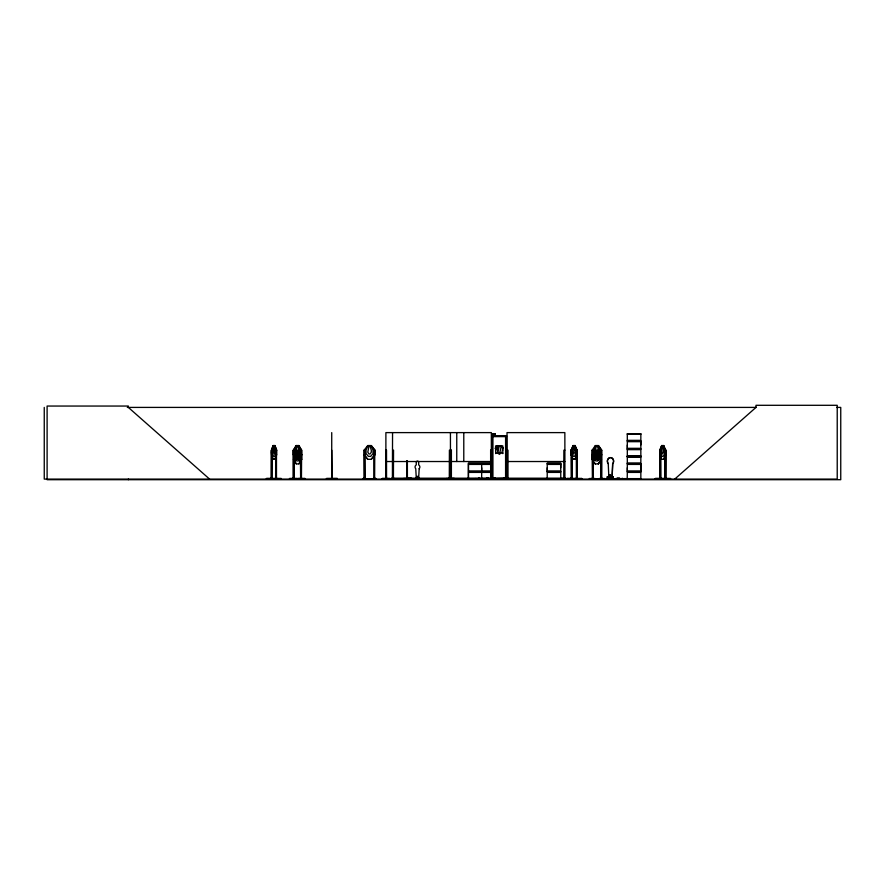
<?xml version="1.0" encoding="UTF-8"?>
<svg xmlns="http://www.w3.org/2000/svg" width="885" height="885" viewBox="0 0 885 885"><rect width="100%" height="100%" fill="white"/><g stroke="black" fill="none" stroke-linecap="round" stroke-linejoin="round"><path stroke-width="1.33" d="M468.43 471.063L468.43 464.415M481.683 467.745L481.683 471.063L481.672 464.415M547.229 471.063L547.229 464.415L560.758 464.415L560.747 471.063L547.229 471.063L547.251 467.745M560.747 467.745L560.747 464.415M627.321 471.063L627.321 467.745M627.321 448.319L627.321 445M640.817 464.415L640.817 471.063L627.31 471.063L627.31 464.415L640.84 464.415L640.84 471.063M640.817 445L640.817 441.681L627.31 441.681L627.31 448.319L640.84 448.319L640.84 441.681M326.499 479.017L337.351 479.017M326.499 478.542L337.351 478.497L326.499 478.508L326.51 479.095M337.34 478.542L337.351 479.095M609.92 477.701L612.099 477.701L612.63 463.773A3.617 3.097 -90 0 0 612.63 458.662A3.617 3.097 -90 0 0 608.238 458.662A3.617 3.097 -90 0 0 608.238 463.773L608.88 477.701M612.099 477.701L612.741 463.773A3.617 3.097 -90 0 0 612.741 458.662A3.617 3.097 -90 0 0 608.36 458.662A3.617 3.097 -90 0 0 608.36 463.773L608.36 463.773M609.079 475.809L610.296 475.378L610.163 476.13M609.101 475.599L610.451 475.865L609.334 475.267M272.149 450.078L271.219 450.177L271.175 479.095M665.1 450.045L665.951 450.177L665.94 479.095M609.732 475.699L609.3 475.92M610.462 475.876C610.263 475.345 608.559 475.588 609.776 476.019M417.388 477.115L417.466 476.539L417.532 477.115M627.244 478.84L640.851 478.818L640.84 472.402L627.31 472.402L627.2 479.095L606.756 479.05L627.299 479.084M382.265 478.508L389.654 478.508L382.276 478.497L382.287 479.095M389.643 478.995L382.066 479.095M273.299 445.675L272.469 453.618L273.576 456.35L274.671 456.35L275.755 453.618L274.947 445.675M266.507 478.508L281.198 478.542L266.518 478.497L266.529 479.095M573.038 445.675L572.075 453.618L573.358 456.35L574.642 456.35L575.914 453.618L574.962 445.675M665.553 450.177L663.628 445.675L664.58 453.618L663.319 456.35L662.035 456.35L660.741 453.618L661.703 445.675M576.423 450.078L577.285 450.177L577.274 479.095M296.232 450.177L297.094 446.272L297.98 446.272L300.203 454.768L300.203 458.209L298.444 460.941L296.674 460.941L294.882 458.209L294.882 454.768L296.221 450.266L296.232 452.202L297.094 453.972L297.98 453.972L298.887 450.177M575.847 478.542L575.892 479.095M655.409 478.508L670.465 478.542L655.42 478.497L655.431 479.095M664.524 478.542L664.558 479.095M609.953 475.477L609.123 475.92L609.953 475.92M595.351 450.177L596.346 446.272L597.43 446.272L599.942 454.768L599.942 458.209L597.917 460.941L595.859 460.941L593.791 458.209L593.791 454.768L595.339 450.266L595.351 452.202L596.346 453.972L597.375 453.972L598.415 450.177M596.346 450.852L595.351 456.782L596.346 458.563L597.375 458.563L598.415 454.768L597.375 450.852L596.291 450.852M446.571 479.017L454.293 478.497L454.293 479.095M454.282 478.497L446.626 478.542M454.226 478.995L446.25 479.095M297.814 479.095L297.814 478.497L305.059 478.542L289.638 478.542L296.862 478.497L296.884 479.095M296.807 478.995L289.24 479.095M595.339 445.675L593.791 450.177L593.791 453.618L595.859 456.35L597.917 456.35L599.942 453.618L599.942 450.177L598.415 445.675L601.557 450.177L601.413 479.095M503.443 479.095L503.443 478.342L475.721 479.017M481.208 478.542L481.274 479.095M589.543 478.995L604.566 479.017M271.54 450.177L273.266 445.553M274.837 459.193L276.64 454.724M367.784 445.675L366.036 450.177L366.036 453.618L368.381 456.35L370.715 456.35L373.016 453.618L373.016 450.177L371.28 445.675L374.775 450.177L374.632 479.095M495.688 450.177L497.47 445.675L501.032 445.675L503.167 448.374M375.97 479.017L363.071 478.542L365.151 478.497M365.074 478.995L362.551 479.095M506.485 478.873L468.408 479.084M547.195 478.829L547.229 472.402L560.758 472.402L560.758 478.796L547.218 479.084M392.309 478.995L391.878 479.095M571.113 450.177L573.104 445.553L575.084 445.553L577.042 450.144L577.042 454.724L574.984 459.315M571.212 450.177L573.137 445.675M574.962 459.193L577.042 454.724M659.79 450.177L661.67 445.553L663.761 445.553M659.889 450.177L661.77 445.553M663.661 459.315L665.653 454.691L665.719 450.144M296.176 459.315L293.389 454.724L293.389 450.144L296.176 445.553M293.477 450.177L296.221 445.675L294.882 450.177L294.882 453.618L296.674 456.35L298.444 456.35L300.203 453.618L300.203 450.177L298.876 445.675L301.464 450.177M293.632 454.768L296.298 450.266M298.798 459.193L301.708 454.724L298.997 450.144L296.176 450.144L293.466 454.724L296.221 459.193M298.842 459.315L301.63 454.724M298.876 463.784L301.708 459.315L301.63 450.144L298.842 445.553M301.708 459.315L298.92 463.906L296.176 463.906L293.466 459.315L296.298 463.784M600.716 450.122L600.782 479.095L600.871 458.441M499.826 453.972L501.032 452.202L499.826 446.272L498.642 446.272L497.492 450.177L497.492 452.202L498.642 453.972M595.284 463.906L592.087 459.315L592.153 450.144L595.339 445.553L598.525 445.553L601.656 450.144L601.723 479.095M592.253 454.768L595.284 450.144M598.415 459.193L601.656 454.724L598.47 459.315L595.284 459.315L592.153 454.724L595.229 450.144L598.47 450.144L601.601 454.724M598.36 463.784L601.501 459.271M598.404 463.906L601.435 459.271M627.31 449.657L640.84 449.657L640.84 456.063L627.244 456.328L640.851 456.339M364.233 479.095L364.155 450.144L367.729 445.553L371.335 445.553L374.897 450.144L374.875 454.724L371.313 459.315L367.706 459.315L364.155 454.724L367.729 459.315M371.257 459.193L374.897 454.724M495.246 448.308L497.414 445.553L499.66 453.972M495.334 448.385L497.47 445.675M611.535 479.073L611.778 476.738M622.244 478.243L621.889 479.05L622.62 479.039M622.786 479.05L623.405 479.073M506.264 435.951L506.331 479.095M674.746 479.095L755.989 407.41L755.989 405.297L837.221 405.297L837.221 479.095L44.25 479.095L44.25 407.41M566.754 478.497L581.788 478.542L566.754 478.497L566.765 479.095M610.915 478.829L611.126 479.073M625.961 478.829L625.75 479.073M594.919 479.017L589.1 479.073M415.463 479.084L415.662 477.524L415.939 478.531M418.373 479.084L418.76 479.073M419.081 479.084L419.269 477.524L418.992 478.531M506.718 479.017L468.419 479.062M294.296 450.133L293.245 450.177L293.245 479.095M365.24 450.133L364.155 450.144M127.307 407.41L756.409 407.41M836.602 407.41L840.75 407.41L840.75 479.703L47.104 479.703L47.104 406.049L128.347 406.049L128.347 407.41L209.579 479.095M491.806 433.65L495.213 433.672M627.299 433.672L640.851 433.672M491.828 433.916L495.213 433.938M491.794 434.325L495.191 434.325M627.321 434.325L640.817 434.325M492.027 479.095L492.027 435.719L506.485 435.719L506.485 479.095M492.027 435.84L506.485 435.763M492.027 435.951L506.485 435.951M492.027 436.626L506.485 436.626M627.31 440.343L640.84 440.343L640.84 433.938L627.299 433.904L627.321 440.343M627.211 440.807L640.928 440.807M627.211 441.217L640.928 441.217M271.54 454.691L273.166 459.315L274.969 459.315L276.596 454.691L276.64 450.144L274.969 445.553L273.166 445.553C270.777 450.034 270.876 454.99 273.266 459.315M296.099 445.553L298.92 445.553M574.409 446.272L573.668 446.272L573.049 450.177L573.668 453.972L574.962 452.202L574.31 446.272M663.075 446.272L662.334 446.272L661.714 450.177L662.334 453.972L663.628 452.202L662.976 446.272M627.211 448.784L640.928 448.784M627.211 449.193L640.928 449.193M272.149 449.89L272.06 479.095M276.109 449.779L275.965 479.095M294.207 449.779L294.318 479.095M300.756 449.779L300.712 479.095M365.151 449.779L365.306 479.095L365.372 478.044L364.122 478.044M373.747 449.779L373.791 479.095M576.312 449.779L576.378 479.095M276.02 450.177L276.64 450.144M300.469 450.177L301.63 450.144L301.442 479.095M331.731 450.177L332.107 479.095L332.229 478.044M373.702 450.177L374.897 450.144M385.893 450.177L386.513 450.177L386.546 479.095M392.553 450.177L393.537 450.177L393.416 479.095M507.016 450.177L508.001 450.177L508.001 479.095L508.112 478.044L506.906 478.044L506.939 479.095M564.851 450.177L563.867 450.177L563.756 479.095M575.084 459.315L573.004 459.315L571.046 454.724L571.046 450.144L571.754 450.177L571.821 479.095M592.153 450.144L593.381 450.177M600.583 450.177L601.723 450.177M660.752 450.177L659.723 450.144L659.723 454.724L661.77 459.315M495.589 453.142L502.813 453.142M571.212 454.691L573.104 459.315M665.553 454.691L663.761 459.315L661.67 459.315M301.542 454.768L298.92 450.144M601.435 454.768L598.404 450.144M627.321 455.886L640.817 455.886M627.299 456.406L640.851 456.406M640.851 456.66L627.299 456.671L627.321 463.076M627.321 457.069L640.817 457.069M296.099 459.315L298.92 459.315M385.893 461.527L491.33 461.527M507.016 461.527L564.851 461.527M468.419 463.076L491.817 463.076M547.229 463.076L560.758 463.076M627.31 463.076L640.84 463.076L640.84 456.682M468.32 463.541L491.861 463.541M547.14 463.541L560.858 463.541M627.211 463.541L640.928 463.541M595.229 463.906L598.47 463.906M468.32 463.95L491.861 463.95M547.14 463.95L560.858 463.95M627.211 463.95L640.928 463.95M491.817 464.415L468.419 464.415L468.419 471.063L491.817 471.063M468.32 471.528L491.861 471.528M547.14 471.528L560.858 471.528M627.211 471.528L640.928 471.528M468.32 471.937L491.861 471.937M547.14 471.937L560.858 471.937M627.211 471.937L640.928 471.937M491.817 472.402L468.419 472.402L468.419 478.796M608.747 475.079L610.307 475.079L610.307 478.243L610.163 475.079M617.133 477.944L619.544 477.944M271.131 478.044L272.104 478.044M275.6 478.044L276.562 478.044L276.529 479.095M293.145 478.044L294.318 478.044M301.542 478.044L300.369 478.044L300.38 479.095M332.218 478.044L331.621 479.095M385.827 478.044L386.579 478.044M406.691 478.044L407.443 478.044L407.41 479.095L407.377 460.797M449.292 478.044L451.494 478.044L451.472 479.095M563.756 478.044L564.962 478.044L564.929 479.095L564.851 432.61L507.016 432.61L507.127 479.095M571.135 478.044L572.164 478.044M576.345 478.044L577.374 478.044M659.812 478.044L660.841 478.044M665.022 478.044L666.051 478.044M403.582 478.497C419.313 478.862 408.627 477.502 403.582 479.095M375.893 478.542L373.813 478.497M415.651 478.531L419.269 478.531M547.251 478.63L560.747 478.63M589.565 478.542L595.03 478.497L595.052 479.095M604.499 478.542L599.068 478.508L599.012 479.095M627.321 478.63L640.817 478.63M266.252 479.073L281.441 479.095M373.935 479.017L376.413 479.095M403.637 479.017L411.204 479.095M547.151 479.028L560.758 479.062M606.756 479.05L640.84 479.062M670.741 479.095L655.11 479.095M481.639 479.084L481.683 472.402M419.468 479.073L415.95 479.062M416.558 479.073L415.861 479.073M565.095 478.995L565.482 479.017M623.195 478.829L622.244 478.619M599.145 479.017L604.964 479.095M297.924 479.017L305.458 479.095M670.432 478.497L670.421 479.095M581.766 478.497L581.744 479.095M281.176 478.497L281.164 479.095M501.087 445.553L503.255 448.308M595.339 459.315C589.653 447.556 591.479 462.081 595.339 463.784M663.661 445.553L665.653 450.177M574.984 445.553L576.976 450.177M501.032 445.675L502.791 450.177M274.859 445.553L276.596 450.177M485.301 478.542L485.234 479.095M661.338 478.542L661.294 479.095M572.661 478.542L572.628 479.095M665.62 450.144L665.531 479.095M665.42 450.177L665.365 479.095M665 449.823L665.044 479.095M660.752 455.687L660.807 479.095M660.431 450.177L660.487 479.095M660.221 454.315L660.321 479.095M660.155 478.044L660.155 479.095M659.823 450.144L659.845 479.095M627.321 449.657L627.31 456.063M626.89 478.619L615.252 478.619M613.316 478.619L613.316 476.738L611.424 476.738L611.424 478.243L607.497 478.243L607.497 476.738M612.951 476.738L612.951 478.243M609.024 478.243L609.024 476.738L607.132 476.738L607.132 478.619M608.88 475.079L608.747 478.243M604.433 478.497L604.433 479.095M601.822 479.095L601.822 478.044L600.583 478.044L600.594 479.095M601.003 478.044L601.026 479.095M593.47 479.095L593.47 478.044L592.242 478.044L592.242 479.095M593.381 459.824L593.282 479.095L593.193 450.177M593.038 478.044L593.061 479.095M592.53 459.824L592.684 479.095M592.342 450.177L592.386 479.095M589.62 478.497L589.62 479.095M582.076 479.095L566.444 479.095M577.031 478.044L577.031 479.095M576.943 450.144L576.909 479.095M576.755 450.177L576.699 479.095M572.075 454.315L572.141 479.095M571.544 457.069L571.655 479.095M571.489 478.044L571.489 479.095M571.146 450.144L571.234 479.095M565.095 479.095L565.095 478.199L391.303 478.199L391.303 479.095M563.977 478.044L563.977 479.095M562.982 478.199L562.982 479.095M507.879 478.044L507.879 479.095M505.589 435.719L505.589 479.095M504.638 478.044L504.605 479.095M504.417 478.044L504.417 479.095M502.791 453.618L502.813 445.907L495.589 445.907L495.688 453.618M495.346 479.095L495.346 478.497L468.43 478.63L468.43 472.402M495.003 478.342L495.003 479.095M494.892 478.044L494.892 479.095M494.781 478.044L494.781 479.095M494.029 478.044L493.918 479.095M493.797 478.044L493.841 479.095M492.934 435.719L492.934 479.095M492.259 435.719L492.259 479.095M491.673 479.095L491.673 478.044L490.533 478.044L490.555 479.095M491.595 479.095L491.595 450.177L490.633 450.177L490.666 479.095M491.33 479.095L491.33 432.61L385.893 432.61L385.86 479.095M491.208 478.044L491.186 479.095M491.02 478.044L491.053 479.095M490.898 450.177L490.81 479.095M488.044 479.095L488.044 478.044L487.878 479.095M487.757 478.044L487.735 479.095M487.602 478.044L487.602 479.095M487.248 478.044L487.248 479.095M487.226 478.044L487.104 479.095M486.982 478.044L487.004 479.095M486.816 478.342L486.816 479.095M479.692 478.342L479.692 479.095M479.526 478.044L479.504 479.095M479.416 478.044L479.416 479.095M479.283 478.044L479.261 479.095M478.873 478.044L478.907 479.095M478.608 478.044L478.652 479.095L478.464 478.044M475.853 478.497L475.853 479.095M463.784 432.61L463.784 461.527M456.76 432.61L456.76 461.527M451.394 479.095L451.394 450.177L449.403 450.177L449.292 479.095M451.129 450.177L451.14 479.095L451.007 478.044M450.819 478.044L450.863 479.095M450.697 450.177L450.62 479.095M450.432 432.61L450.465 479.095M450.354 478.044L450.277 479.095M449.525 478.044L449.525 479.095M446.671 478.497L446.671 479.095M418.019 478.531L418.019 476.418L416.912 476.418L416.912 478.531M410.983 478.497L410.983 479.095M407.111 460.797L407.111 479.095M407.012 460.797L406.978 479.095M406.757 460.797L406.724 479.095M393.648 479.095L393.648 478.044L392.442 478.044L392.409 479.095L392.553 432.61M392.663 478.044L392.663 479.095M389.677 478.497L389.677 479.095M386.291 479.095L386.247 450.177L386.114 479.095M375.826 478.497L375.826 479.095M374.775 479.095L374.842 478.044L373.592 478.044L373.658 479.095M374.543 478.044L374.532 479.095M373.901 478.044L373.89 479.095M365.062 478.044L365.173 479.095M364.288 450.177L364.421 479.095M363.138 478.497L363.138 479.095M331.731 432.61L331.731 479.095M305.004 478.497L305.004 479.095M301.287 478.044L301.287 479.095M301.199 459.824L301.044 479.095M300.834 478.044L300.878 479.095M300.469 459.824L300.635 479.095M294.185 478.044L294.063 479.095M293.986 459.824L293.853 479.095M293.82 478.044L293.654 479.095M293.466 450.144L293.499 479.095L293.289 478.044M289.694 478.497L289.694 479.095M276.474 450.177L276.474 479.095M276.142 454.315L276.142 479.095M275.689 454.315L275.633 479.095M271.706 478.044L271.839 479.095M271.595 450.144L271.551 479.095M271.507 478.044L271.507 479.095M128.347 479.095L128.347 479.703M419.169 468.707L418.671 478L416.26 478L415.762 468.707A2.412 2.412 0 0 1 416.26 464.913L416.26 462.313A1.206 1.206 0 0 1 417.466 461.107A1.206 1.206 0 0 1 418.671 462.313L418.671 464.913A2.412 2.412 0 0 1 419.169 468.707M273.83 446.272L273.299 452.202L274.383 453.972L274.947 450.177L274.383 446.272L273.731 446.272M295.645 453.231L297.083 456.693C293.953 460.288 296.718 462.147 297.526 457.335C298.267 462.169 301.177 460.277 298.013 456.671L299.429 453.231L297.57 455.996L296.375 453.253L295.645 453.231M594.477 453.231L596.125 456.693C592.53 460.853 595.561 461.992 596.656 457.335C597.674 461.992 600.838 460.853 597.209 456.671L598.868 453.341L598.05 453.253L596.689 455.996L595.317 453.253L594.477 453.231M297.094 450.852L296.232 456.782L297.094 458.563L297.98 458.563L298.887 454.768L297.98 450.852L297.094 450.852M368.934 446.272L367.806 452.202L368.934 453.972L370.096 453.972L371.291 452.202L371.291 450.177L370.096 446.272L368.912 446.272M608.028 478.619L607.685 479.073L608.028 478.619M503.665 479.095L503.665 478.044L503.554 479.095"/></g></svg>
